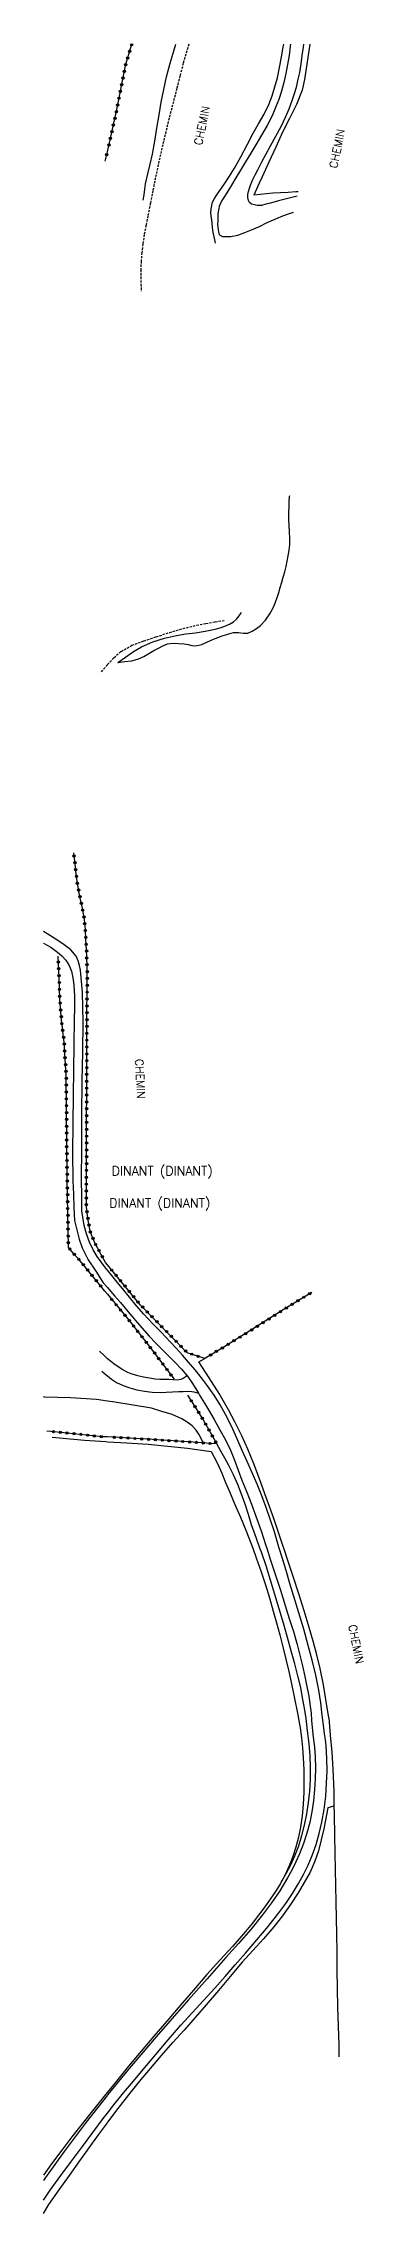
# Model space of a CAD drawing. Header units: millimetres. Extents: x 192000 to 193000, y 106000 to 107000.
# Drawn here: x 192000 to 192070, y 106525.5 to 107000.2 of the extents above; entities that cross this region are included whole.
import ezdxf
from ezdxf.enums import TextEntityAlignment as Align

# ---------------------------------------------------------------- set-up
doc = ezdxf.new("R2010")
doc.units = ezdxf.units.MM
doc.linetypes.add('DASHED', pattern=[0.75, 0.5, -0.25])
doc.layers.get('0').update_dxf_attribs({"linetype": 'CONTINUOUS'})
for name, color, linetype in [('W0017', 7, 'CONTINUOUS'), ('W0070', 7, 'DASHED'), ('W0071', 7, 'CONTINUOUS'), ('W0200', 2, 'CONTINUOUS'), ('W0201', 7, 'CONTINUOUS'), ('W0211', 2, 'CONTINUOUS'), ('W0214', 2, 'CONTINUOUS'), ('W0323', 7, 'CONTINUOUS'), ('W0330', 7, 'CONTINUOUS'), ('W0980', 7, 'CONTINUOUS'), ('W0989', 7, 'CONTINUOUS')]:
    doc.layers.add(name, color=color, linetype=linetype)
doc.styles.get("Standard").update_dxf_attribs({"font": 'romans.shx', "width": 0.85})

# ---------------------------------------------------------------- blocks, each defined once
blk = doc.blocks.new('t323o')
at = {"color": 0, "linetype": 'Continuous'}
for radius in [0.25, 0.15]:
    blk.add_circle((0, 0), radius, dxfattribs=at)

msp = doc.modelspace()

# ---------------------------------------------------------------- linework, layer by layer
at = {"layer": 'W0017'}
for points in [[(192054.06, 107000), (192054, 106999.55), (192053.72, 106997.54), (192053.39, 106995.54), (192053.02, 106993.6), (192052.6, 106991.66), (192052.08, 106989.76), (192051.48, 106987.93), (192050.78, 106986.13), (192050.01, 106984.37), (192048.92, 106982.21), (192047.71, 106980.1), (192046.48, 106978.01), (192045.36, 106976.15), (192044.21, 106974.3), (192043.07, 106972.45), (192042.09, 106970.81), (192041.12, 106969.17), (192040.14, 106967.52)], [(192055.51, 106966.75), (192054.95, 106966.65), (192053.18, 106966.21), (192051.42, 106965.71), (192049.64, 106965.27), (192048.68, 106965.01), (192047.71, 106964.76), (192046.76, 106964.72), (192046.15, 106964.84), (192045.54, 106965.03), (192045.09, 106965.35), (192044.84, 106965.85), (192044.74, 106966.47), (192044.73, 106967.1), (192044.82, 106967.8), (192045.04, 106968.49), (192045.29, 106969.17), (192045.76, 106970.3), (192046.32, 106971.4), (192046.89, 106972.49), (192047.8, 106974.26), (192048.74, 106976.01), (192049.67, 106977.77), (192050.83, 106979.88), (192052, 106982), (192053.05, 106984.16), (192053.78, 106985.9), (192054.43, 106987.66), (192055.01, 106989.46), (192055.4, 106990.91), (192055.75, 106992.38), (192056.06, 106993.85), (192056.36, 106995.68), (192056.61, 106997.53), (192056.88, 106999.37), (192056.99, 107000)], [(192040.14, 106967.52), (192039.59, 106966.66), (192039.04, 106965.79), (192038.6, 106964.87), (192038.47, 106964.49), (192038.36, 106964.1), (192038.27, 106963.71), (192038.15, 106962.9), (192038.12, 106962.08), (192038.12, 106961.26), (192038.11, 106960.63), (192038.12, 106960.01), (192038.19, 106959.4), (192038.27, 106959), (192038.36, 106958.61), (192038.52, 106958.28), (192039.17, 106957.94), (192040.09, 106957.92), (192041.01, 106957.97), (192042.54, 106958.24), (192044.04, 106958.8), (192045.52, 106959.41), (192047.25, 106960.15), (192048.95, 106960.98), (192050.66, 106961.76), (192052.01, 106962.3), (192053.37, 106962.82), (192054.67, 106963.29)], [(192014, 106712.48), (192013.26, 106713.15), (192012.24, 106714.09)], [(192012.75, 106709.74), (192013.82, 106708.88), (192014, 106708.74)], [(192031.46, 106708.72), (192031, 106708.42), (192030.55, 106708.12), (192030.08, 106707.9), (192029.22, 106707.77), (192028.31, 106707.83), (192027.4, 106707.9), (192026.42, 106707.92), (192025.43, 106707.96), (192024.45, 106708.03), (192023.17, 106708.19), (192021.9, 106708.43), (192020.65, 106708.74), (192019.92, 106708.95), (192019.18, 106709.19), (192018.47, 106709.47), (192017.39, 106710.01), (192016.36, 106710.66), (192015.37, 106711.35), (192014.29, 106712.22), (192014, 106712.48)], [(192014, 106708.74), (192014.89, 106708.02), (192016.02, 106707.27), (192017.43, 106706.6), (192018.92, 106706.08), (192020.44, 106705.66), (192022.11, 106705.35), (192023.81, 106705.17), (192025.51, 106705.09), (192026.86, 106705.12), (192028.21, 106705.2), (192029.57, 106705.27), (192030.53, 106705.33), (192031.49, 106705.38), (192032.44, 106705.32), (192032.93, 106705.22), (192033.41, 106705.09), (192033.89, 106704.97)]]:
    msp.add_lwpolyline(points, dxfattribs=at)
at = {"layer": 'W0070'}
for points in [[(192031.81, 107000), (192031.34, 106998.53), (192030.57, 106995.8), (192029.87, 106993.06), (192029.18, 106990.31), (192028.43, 106987.43), (192027.68, 106984.54), (192026.96, 106981.65), (192026.1, 106978.02), (192025.28, 106974.39), (192024.5, 106970.75), (192023.93, 106967.98), (192023.39, 106965.21), (192022.85, 106962.44), (192022.45, 106960.39), (192022.05, 106958.35), (192021.73, 106956.29), (192021.52, 106954.42), (192021.37, 106952.54), (192021.29, 106950.66), (192021.3, 106949.1), (192021.34, 106947.53), (192021.39, 106945.97)], [(192014, 106864.23), (192014.05, 106864.29), (192015.44, 106865.84), (192016.97, 106867.2), (192019.37, 106868.53), (192022.01, 106869.5), (192024.69, 106870.38), (192027.6, 106871.34), (192030.55, 106872.19), (192033.53, 106872.91), (192035.55, 106873.31), (192037.58, 106873.65), (192039.62, 106873.99)], [(192012.67, 106862.74), (192014, 106864.23)]]:
    msp.add_lwpolyline(points, dxfattribs=at)
at = {"layer": 'W0071'}
for points in [[(192013.82, 106732.06), (192012.79, 106733.44), (192011.76, 106734.82), (192010.85, 106736.26), (192010.05, 106737.99), (192009.4, 106739.79), (192008.89, 106741.63), (192008.44, 106744.84), (192008.4, 106748.14), (192008.35, 106751.43), (192008.4, 106758.65), (192008.44, 106765.87), (192008.48, 106773.08), (192008.6, 106779.6), (192008.72, 106786.11), (192008.54, 106792.62), (192008.42, 106794.23), (192008.28, 106795.85), (192008.14, 106797.46), (192007.86, 106798.5), (192007.57, 106799.53), (192007.17, 106800.49), (192006.02, 106801.88), (192004.51, 106803.03), (192002.95, 106804.1), (192000.99, 106805.35), (192000, 106805.9)], [(192000, 106803.4), (192000.01, 106803.4), (192001.61, 106802.49), (192003.08, 106801.4), (192004.01, 106800.57), (192004.88, 106799.65), (192005.59, 106798.65), (192006.12, 106797.27), (192006.41, 106795.77), (192006.62, 106794.26), (192006.81, 106791.75), (192006.77, 106789.2), (192006.73, 106786.66), (192006.64, 106781.15), (192006.56, 106775.65), (192006.5, 106770.15), (192006.42, 106763.9), (192006.37, 106757.64), (192006.45, 106751.39), (192006.55, 106748.48), (192006.68, 106745.58), (192006.8, 106742.67), (192007.3, 106740.66), (192007.8, 106738.65), (192008.45, 106736.7), (192009.79, 106734.08), (192011.44, 106731.59), (192013.08, 106729.1)], [(192013.08, 106729.1), (192014, 106728.04)], [(192014, 106731.84), (192013.82, 106732.06)], [(192051.59, 106671), (192051.36, 106671.79), (192050.52, 106674.58), (192049.63, 106677.35), (192048.71, 106679.93), (192047.75, 106682.5), (192046.74, 106685.04), (192045.68, 106687.52), (192044.58, 106689.97), (192043.46, 106692.42), (192042.31, 106695.07), (192041.14, 106697.72), (192039.85, 106700.3), (192038.63, 106702.42), (192037.31, 106704.5), (192035.92, 106706.51), (192034.58, 106708.29), (192033.17, 106710.01), (192031.73, 106711.71), (192030.43, 106713.22), (192029.1, 106714.71), (192027.75, 106716.19), (192025.81, 106718.2), (192023.84, 106720.18), (192021.93, 106722.22), (192020.35, 106724.07), (192018.81, 106725.95), (192017.27, 106727.84), (192016.12, 106729.25), (192014.97, 106730.65), (192014, 106731.84)], [(192014, 106728.04), (192014.33, 106727.66), (192015.58, 106726.22), (192016.83, 106724.78), (192018.91, 106722.3), (192020.99, 106719.82), (192023.13, 106717.4), (192024.54, 106715.94), (192025.98, 106714.5), (192027.4, 106713.05), (192028.82, 106711.61), (192030.23, 106710.16), (192031.46, 106708.72), (192031.54, 106708.63), (192032.46, 106707.3), (192033.32, 106705.91), (192033.89, 106704.97), (192034.16, 106704.51), (192035.25, 106702.74), (192036.32, 106700.95), (192037.36, 106699.14), (192038.6, 106696.94), (192039.8, 106694.71), (192040.91, 106692.44), (192041.8, 106690.3), (192042.61, 106688.11), (192043.42, 106685.93), (192044.46, 106683.29), (192045.49, 106680.65), (192046.49, 106678), (192047.6, 106674.83), (192048.66, 106671.63), (192048.86, 106671)], [(192048.86, 106671), (192049.7, 106668.43), (192050.77, 106665.13), (192051.82, 106661.82), (192052.86, 106658.51), (192053.77, 106655.66), (192054.67, 106652.82), (192055.51, 106649.95), (192056.11, 106647.63), (192056.66, 106645.29), (192057.17, 106642.95), (192057.61, 106640.79), (192058.03, 106638.63), (192058.36, 106636.46), (192058.53, 106634.91), (192058.66, 106633.36), (192058.8, 106631.8)], [(192061.3, 106631.71), (192060.99, 106634.47), (192060.67, 106637.22), (192060.27, 106639.96), (192059.6, 106643.24), (192058.79, 106646.5), (192057.93, 106649.74), (192056.93, 106653.33), (192055.86, 106656.9), (192054.78, 106660.47), (192053.93, 106663.32), (192053.06, 106666.16), (192052.19, 106669), (192051.59, 106671)], [(192058.8, 106631.8), (192059.03, 106629.66), (192059.27, 106627.52), (192059.42, 106625.37), (192059.48, 106622.99), (192059.44, 106620.61), (192059.31, 106618.23), (192059.07, 106615.8), (192058.72, 106613.38), (192058.24, 106611), (192057.61, 106608.69), (192056.85, 106606.42), (192055.98, 106604.19), (192055.18, 106602.39), (192054.32, 106600.62), (192053.39, 106598.89), (192051.71, 106596.11), (192049.87, 106593.42), (192047.94, 106590.81), (192045.36, 106587.63), (192042.64, 106584.57), (192039.91, 106581.5), (192035.84, 106576.85), (192031.75, 106572.22), (192027.68, 106567.57), (192024.69, 106564.14), (192021.71, 106560.71), (192018.77, 106557.25), (192016.42, 106554.4), (192014.09, 106551.52), (192014, 106551.4)], [(192014, 106547.46), (192015.38, 106549.26), (192017.51, 106551.88), (192019.67, 106554.46), (192021.85, 106557.03), (192024.56, 106560.27), (192027.3, 106563.49), (192030.07, 106566.68), (192032.54, 106569.39), (192035.03, 106572.08), (192037.5, 106574.79), (192039.74, 106577.33), (192041.96, 106579.89), (192044.17, 106582.46), (192046.66, 106585.35), (192049.14, 106588.25), (192051.48, 106591.24), (192052.99, 106593.34), (192054.45, 106595.47), (192055.79, 106597.67), (192056.89, 106599.66), (192057.9, 106601.7), (192058.79, 106603.79), (192059.63, 106606.18), (192060.32, 106608.62), (192060.89, 106611.09), (192061.4, 106613.9), (192061.74, 106616.75), (192061.95, 106619.6), (192062.04, 106622.32), (192062, 106625.04), (192061.82, 106627.76), (192061.67, 106629.08), (192061.48, 106630.4), (192061.3, 106631.71)], [(192014, 106551.4), (192011.8, 106548.62), (192009.36, 106545.45), (192006.95, 106542.27), (192004.57, 106539.06), (192002.49, 106536.22), (192000.43, 106533.37), (192000, 106532.75)], [(192000, 106528.39), (192001.48, 106530.57), (192003.8, 106533.79), (192006.17, 106536.96), (192008.55, 106540.13), (192010.81, 106543.2), (192013.07, 106546.25), (192014, 106547.46)]]:
    msp.add_lwpolyline(points, dxfattribs=at)
at = {"layer": 'W0200'}
msp.add_lwpolyline([(192055.75, 106967.73), (192055.22, 106967.68), (192053.55, 106967.58), (192051.87, 106967.51), (192050.2, 106967.41), (192048.8, 106967.29), (192047.41, 106967.14), (192046.02, 106967)], dxfattribs=at)
at = {"layer": 'W0201'}
msp.add_lwpolyline([(192058.26, 107000), (192057.8, 106997.07), (192057.44, 106994.68), (192057.09, 106992.29), (192056.57, 106989.95), (192055.36, 106986.81), (192053.83, 106983.77), (192052.3, 106980.73), (192050.8, 106977.48), (192049.3, 106974.22), (192047.81, 106970.96), (192047.21, 106969.64), (192046.62, 106968.32), (192046.02, 106967)], dxfattribs=at)
at = {"layer": 'W0211'}
for points in [[(192021.84, 106965.9), (192022.01, 106967.09), (192022.17, 106968.29), (192022.36, 106969.48), (192022.82, 106971.64), (192023.34, 106973.8), (192023.83, 106975.96), (192024.34, 106978.81), (192024.8, 106981.67), (192025.29, 106984.53), (192025.79, 106987.32), (192026.32, 106990.1), (192026.93, 106992.87), (192027.71, 106995.83), (192028.57, 106998.78), (192028.98, 107000)], [(192037.67, 106956.5), (192037.5, 106957.18), (192037.32, 106957.86), (192037.17, 106958.55), (192037.07, 106959.29), (192037, 106960.03), (192036.93, 106960.77), (192036.81, 106961.58), (192036.68, 106962.38), (192036.64, 106963.18), (192036.68, 106963.96), (192036.8, 106964.73), (192037.01, 106965.46), (192037.41, 106966.27), (192037.94, 106967.03), (192038.47, 106967.79), (192039.58, 106969.48), (192040.7, 106971.16), (192041.79, 106972.87), (192043.2, 106975.4), (192044.53, 106977.99), (192045.87, 106980.57), (192047.06, 106982.62), (192048.27, 106984.68), (192049.32, 106986.8), (192050.04, 106988.71), (192050.64, 106990.68), (192051.17, 106992.67), (192051.66, 106994.9), (192052.04, 106997.15), (192052.44, 106999.4), (192052.56, 107000)], [(192016.27, 106864.73), (192017.8, 106864.95), (192019.32, 106865.16), (192020.79, 106865.55), (192021.93, 106866.09), (192023.04, 106866.75), (192024.14, 106867.4), (192025.14, 106867.92), (192026.14, 106868.44), (192027.16, 106868.81), (192028.35, 106868.96), (192029.57, 106868.95), (192030.79, 106868.85), (192031.64, 106868.7), (192032.49, 106868.5), (192033.33, 106868.42), (192034.63, 106868.72), (192035.9, 106869.3), (192037.17, 106869.87), (192038.14, 106870.23), (192039.11, 106870.59), (192040.09, 106870.91), (192040.59, 106871.06), (192041.1, 106871.21), (192041.61, 106871.32), (192042.64, 106871.31), (192043.69, 106871.16), (192044.7, 106871.21), (192045.68, 106871.6), (192046.62, 106872.19), (192047.48, 106872.87), (192048.59, 106874.05), (192049.52, 106875.44), (192050.3, 106876.9), (192050.74, 106877.94), (192051.11, 106879.01), (192051.46, 106880.09), (192051.81, 106881.2), (192052.15, 106882.3), (192052.46, 106883.42), (192052.78, 106884.58), (192053.07, 106885.76), (192053.33, 106886.93), (192053.56, 106888.12), (192053.76, 106889.32), (192053.88, 106890.52), (192053.89, 106891.92), (192053.8, 106893.32), (192053.73, 106894.72), (192053.71, 106896.1), (192053.69, 106897.48), (192053.72, 106898.86), (192053.76, 106899.98), (192053.83, 106901.1), (192053.86, 106901.3)], [(192014, 106703.21), (192011.58, 106703.55), (192005.92, 106703.92), (192000.24, 106704.09), (192000, 106704.11)], [(192034.96, 106694.04), (192034.49, 106695.01), (192034.02, 106695.99), (192033.44, 106696.87), (192032.5, 106697.8), (192031.41, 106698.6), (192030.26, 106699.3), (192028.15, 106700.26), (192025.9, 106700.95), (192023.64, 106701.64), (192019.62, 106702.31), (192015.61, 106702.98), (192014, 106703.21)], [(192047.36, 106671), (192046.58, 106673.16), (192045.52, 106676.17), (192044.82, 106678.4), (192044.13, 106680.65), (192043.36, 106682.85), (192042.5, 106684.98), (192041.55, 106687.08), (192040.53, 106689.15), (192039.69, 106690.72), (192038.81, 106692.27), (192037.93, 106693.82)], [(192057.44, 106633.78), (192057.07, 106636.04), (192056.7, 106638.3), (192056.27, 106640.55), (192055.66, 106643.14), (192054.96, 106645.72), (192054.26, 106648.29), (192053.38, 106651.46), (192052.49, 106654.63), (192051.57, 106657.79), (192050.65, 106660.92), (192049.7, 106664.04), (192048.71, 106667.15), (192047.67, 106670.16), (192047.36, 106671)], [(192052.03, 106598), (192053.06, 106599.89), (192054.1, 106601.78), (192055.02, 106603.72), (192055.84, 106605.91), (192056.53, 106608.16), (192057.11, 106610.44), (192057.62, 106612.9), (192057.99, 106615.38), (192058.25, 106617.87), (192058.39, 106620.44), (192058.4, 106623.03), (192058.31, 106625.6), (192058.09, 106628.33), (192057.77, 106631.06), (192057.44, 106633.78)], [(192014, 106545.36), (192014.11, 106545.51), (192016.38, 106548.5), (192018.68, 106551.46), (192021.04, 106554.38), (192023.43, 106557.23), (192025.86, 106560.05), (192028.3, 106562.87)], [(192000, 106525.48), (192001.22, 106527.44), (192003.42, 106530.67), (192005.69, 106533.84), (192007.98, 106537), (192010, 106539.85), (192012.04, 106542.69), (192014, 106545.36)]]:
    msp.add_lwpolyline(points, dxfattribs=at)
at = {"layer": 'W0214'}
msp.add_lwpolyline([(192016.27, 106864.73), (192017.98, 106865.94), (192019.68, 106867.15), (192021.46, 106868.21), (192023.91, 106869.26), (192026.47, 106870.06), (192029.08, 106870.7), (192031.16, 106871.04), (192033.27, 106871.28), (192035.36, 106871.6), (192036.48, 106871.82), (192037.59, 106872.06), (192038.68, 106872.37), (192039.7, 106872.71), (192040.69, 106873.12), (192041.58, 106873.66), (192042.22, 106874.27), (192042.79, 106874.98), (192043.35, 106875.69)], dxfattribs=at)
at = {"layer": 'W0323'}
for points in [[(192014, 106976.48), (192016.01, 106985.38), (192018.01, 106995.61), (192019.34, 107000)], [(192013.53, 106974.4), (192014, 106976.48)], [(192013.58, 106733.5), (192012.41, 106735.66), (192011.24, 106737.82), (192010.33, 106740.06), (192009.91, 106741.91), (192009.65, 106743.8), (192009.39, 106745.7), (192009.42, 106754.56), (192009.46, 106763.43), (192009.49, 106772.29), (192009.5, 106777.95), (192009.5, 106783.61), (192009.52, 106789.27), (192009.56, 106791.74), (192009.6, 106794.21), (192009.59, 106796.67), (192009.55, 106798.44), (192009.49, 106800.21), (192009.41, 106801.98), (192009.31, 106804.17), (192009.17, 106806.35), (192008.96, 106808.53), (192008.53, 106811.03), (192007.99, 106813.52), (192007.51, 106816.02), (192007.18, 106818.38), (192006.92, 106820.76), (192006.64, 106823.13)], [(192013.46, 106727.23), (192012.01, 106729.04), (192010.55, 106730.84), (192009.07, 106732.63), (192007.87, 106734.04), (192006.67, 106735.43), (192005.46, 106736.82), (192005.35, 106744.31), (192005.23, 106751.81), (192005.09, 106759.31), (192005.06, 106766.82), (192005, 106774.32), (192004.53, 106781.8), (192004.34, 106783.36), (192004.14, 106784.92), (192003.95, 106786.48), (192003.6, 106791.15), (192003.42, 106795.84), (192003.24, 106800.53)], [(192014, 106733), (192013.58, 106733.5)], [(192035.27, 106712.52), (192031.46, 106713.79), (192021.19, 106724.28), (192014, 106733)], [(192013.46, 106727.23), (192014, 106726.58)], [(192014, 106726.58), (192018.73, 106720.84), (192023.15, 106715.23), (192028.61, 106708.01)], [(192058.68, 106726.98), (192053, 106723.52), (192045.17, 106718.54), (192039.06, 106714.8), (192035.27, 106712.52)], [(192031.53, 106704.52), (192034.97, 106699.1), (192037.93, 106693.82)], [(192012.99, 106695.41), (192007.31, 106695.99), (192001.62, 106696.56), (192000.72, 106696.66)], [(192014, 106695.35), (192012.99, 106695.41)], [(192037.93, 106693.82), (192035.65, 106693.99), (192031.8, 106694.27), (192022.72, 106694.87), (192014, 106695.35)]]:
    msp.add_lwpolyline(points, dxfattribs=at)
at = {"layer": 'W0330'}
for points in [[(192052.6, 106671), (192052.53, 106671.21), (192051.41, 106674.49), (192050.44, 106677.31), (192049.46, 106680.14), (192048.46, 106682.95), (192047.26, 106686.23), (192046.03, 106689.5), (192044.7, 106692.72), (192043.38, 106695.63), (192041.97, 106698.5), (192040.49, 106701.32), (192038.42, 106704.85), (192036.22, 106708.31), (192034.02, 106711.77), (192035.27, 106712.52)], [(192001.92, 106695.31), (192003.51, 106695.15), (192008.98, 106694.68), (192013.63, 106694.35), (192014, 106694.32)], [(192014, 106694.32), (192018.28, 106694.06), (192022.93, 106693.78)], [(192022.93, 106693.78), (192031.48, 106692.9)], [(192031.48, 106692.9), (192036.67, 106692.15)], [(192036.67, 106692.15), (192037.32, 106690.97), (192038.12, 106689.44), (192039.02, 106687.45), (192039.85, 106685.43), (192040.69, 106683.4), (192041.9, 106680.6), (192043.11, 106677.81), (192044.27, 106674.99), (192045.44, 106671.98), (192045.8, 106671)], [(192045.8, 106671), (192046.55, 106668.94), (192047.61, 106665.89), (192048.54, 106663.03), (192049.43, 106660.15), (192050.28, 106657.26), (192051.01, 106654.67), (192051.7, 106652.08), (192052.38, 106649.47), (192053.04, 106646.77), (192053.67, 106644.06), (192054.28, 106641.34), (192054.94, 106638.14), (192055.56, 106634.93), (192056.17, 106631.73)], [(192062.46, 106633.9), (192061.85, 106637.51), (192061.25, 106641.12), (192060.53, 106644.71), (192059.8, 106647.73), (192058.99, 106650.72), (192058.14, 106653.7), (192057.04, 106657.36), (192055.88, 106661.01), (192054.7, 106664.65), (192053.62, 106667.93), (192052.6, 106671)], [(192062.46, 106633.9), (192062.75, 106630.15), (192063.05, 106626.4), (192063.29, 106622.66), (192063.49, 106617.79), (192063.55, 106614.58), (192063.59, 106612.91), (192063.67, 106608.03), (192063.73, 106604.4), (192063.79, 106600.78), (192063.85, 106597.15), (192063.93, 106593.64), (192064.03, 106590.13), (192064.11, 106586.62), (192064.15, 106582.66), (192064.18, 106578.7), (192064.23, 106574.74), (192064.33, 106570.6), (192064.47, 106566.45), (192064.58, 106562.3), (192064.62, 106559.78)], [(192056.17, 106631.73), (192056.42, 106629.53), (192056.66, 106627.34), (192056.84, 106625.14), (192056.96, 106622.62), (192056.99, 106620.09), (192056.94, 106617.56), (192056.82, 106615.02), (192056.61, 106612.49), (192056.25, 106609.98), (192055.8, 106607.81), (192055.24, 106605.66), (192054.56, 106603.56), (192053.77, 106601.55), (192052.87, 106599.58), (192052.03, 106598), (192051.86, 106597.67), (192050.79, 106595.93), (192049.63, 106594.24), (192048.44, 106592.58), (192047.07, 106590.75), (192045.65, 106588.96), (192044.21, 106587.18), (192041.44, 106583.99), (192038.57, 106580.88), (192035.72, 106577.75), (192032.79, 106574.38), (192029.88, 106570.99), (192026.98, 106567.59), (192024.17, 106564.31), (192021.38, 106561.01), (192018.61, 106557.7), (192015.97, 106554.48), (192014, 106552.04)], [(192062.22, 106614.26), (192061.93, 106612.71), (192061.64, 106611.16), (192061.32, 106609.62), (192060.78, 106607.23), (192060.17, 106604.85), (192059.39, 106602.54), (192058.31, 106600.18), (192057.05, 106597.88), (192055.7, 106595.64), (192054.04, 106593.1), (192052.27, 106590.63), (192050.41, 106588.23), (192048.17, 106585.58), (192045.83, 106583.02), (192043.5, 106580.44), (192040.87, 106577.35), (192038.26, 106574.24), (192035.63, 106571.15), (192033.2, 106568.38), (192030.75, 106565.62), (192028.3, 106562.87)], [(192063.55, 106614.58), (192062.22, 106614.26)], [(192014, 106552.04), (192013.36, 106551.24), (192010.76, 106547.99), (192008.5, 106545.12), (192006.25, 106542.25), (192004.04, 106539.35), (192001.79, 106536.33), (192000, 106533.86)]]:
    msp.add_lwpolyline(points, dxfattribs=at)

# ---------------------------------------------------------------- block references
at = {"layer": 'W0323'}
for p, rotation in [((192018.86, 106998.43), 73.2255280318944), ((192019.3, 106999.87), 73.2255280318944), ((192017.71, 106994.09), 78.90458478527707), ((192018, 106995.56), 78.90458478527707), ((192018.43, 106997), 73.2255280318944), ((192016.85, 106989.67), 78.90458478527707), ((192017.14, 106991.14), 78.90458478527707), ((192017.42, 106992.62), 78.90458478527707), ((192015.65, 106983.79), 77.30705852928396), ((192015.98, 106985.26), 77.30705852928396), ((192016.27, 106986.73), 78.90458478527707), ((192016.56, 106988.2), 78.90458478527707), ((192014.66, 106979.4), 77.30705852928396), ((192014.99, 106980.87), 77.30705852928396), ((192015.32, 106982.33), 77.30705852928396), ((192013.86, 106975.87), 77.30449073297432), ((192014.33, 106977.94), 77.30705852928396), ((192006.72, 106822.44), 96.48848886630245), ((192006.89, 106820.95), 96.48848886630245), ((192007.06, 106819.46), 96.46466123522008), ((192007.24, 106817.97), 97.80083939816024), ((192007.44, 106816.48), 97.80083939816024), ((192007.7, 106815), 100.8812717015454), ((192007.99, 106813.53), 100.8812717015454), ((192008.31, 106812.06), 102.2896292382389), ((192008.61, 106810.59), 99.75172984897112), ((192008.86, 106809.12), 99.75172984897112), ((192009.05, 106807.63), 95.61672555706377), ((192009.19, 106806.14), 93.45399133543698), ((192009.28, 106804.64), 93.45399133543698), ((192003.29, 106799.25), 92.21104685915058), ((192009.35, 106803.14), 92.7213343777616), ((192009.43, 106801.64), 92.58933942126443), ((192009.49, 106800.14), 92.00728370693172), ((192009.54, 106798.64), 92.00728370693172), ((192003.34, 106797.76), 92.21104685915058), ((192003.4, 106796.26), 92.21104685915058), ((192003.46, 106794.76), 92.21151813075447), ((192009.58, 106797.15), 91.32695307520613), ((192009.59, 106795.65), 90.06973113732275), ((192009.6, 106794.15), 89.09393790348489), ((192003.52, 106793.26), 92.21151813075447), ((192003.58, 106791.76), 92.21151813075447), ((192003.67, 106790.26), 94.29555430885915), ((192009.53, 106789.65), 89.18685415839535), ((192009.55, 106791.15), 89.18685415839535), ((192009.57, 106792.65), 89.09393790348489), ((192003.78, 106788.77), 94.29555430885915), ((192003.89, 106787.27), 94.29555430885915), ((192004.03, 106785.78), 96.82686233759168), ((192004.22, 106784.29), 97.55855381798433), ((192009.51, 106785.15), 89.7671739090946), ((192009.51, 106786.65), 89.7671739090946), ((192009.52, 106788.15), 89.7671739090946), ((192004.41, 106782.8), 96.86737691824924), ((192004.56, 106781.31), 93.55963215346019), ((192004.66, 106779.81), 93.55963215346019), ((192009.5, 106783.65), 89.7671739090946), ((192009.5, 106782.15), 89.9797577186542), ((192009.5, 106780.65), 89.9797577186542), ((192004.75, 106778.32), 93.55963215346019), ((192004.84, 106776.82), 93.55963215346019), ((192004.93, 106775.32), 93.55963215346019), ((192009.5, 106779.15), 89.9797577186542), ((192009.5, 106777.65), 89.94938536690604), ((192009.5, 106776.15), 89.94938536690604), ((192005, 106773.82), 90.45035723065858), ((192005.01, 106772.32), 90.45035723065858), ((192005.02, 106770.82), 90.45035723065858), ((192009.48, 106770.15), 89.80612826243168), ((192009.49, 106774.65), 89.94938536690604), ((192009.49, 106773.15), 89.94938536690604), ((192009.49, 106771.65), 89.80612826243168), ((192005.04, 106769.32), 90.45035723065858), ((192005.05, 106767.82), 90.45035723065858), ((192005.06, 106766.32), 90.29006408484744), ((192009.47, 106767.15), 89.80612826243168), ((192009.47, 106765.65), 89.80612826243168), ((192009.48, 106768.65), 89.80612826243168), ((192005.07, 106764.82), 90.29006408484744), ((192005.07, 106763.32), 90.29006408484744), ((192005.08, 106761.83), 90.29006408484744), ((192009.45, 106761.15), 89.76089199912187), ((192009.46, 106764.15), 89.80612826243168), ((192009.46, 106762.65), 89.76089199912187), ((192005.09, 106760.33), 90.29006408484744), ((192005.1, 106758.83), 91.04676559733572), ((192005.13, 106757.33), 91.04676559733572), ((192009.43, 106756.65), 89.76089199912187), ((192009.44, 106758.15), 89.76089199912187), ((192009.45, 106759.65), 89.76089199912187), ((192005.16, 106755.83), 91.04676559733572), ((192005.19, 106754.33), 91.04676559733572), ((192005.21, 106752.83), 91.04676559733572), ((192005.24, 106751.33), 90.88622221455017), ((192009.41, 106752.15), 89.7544296988914), ((192009.42, 106753.65), 89.7544296988914), ((192009.43, 106755.15), 89.76089199912187), ((192005.26, 106749.83), 90.88622221455017), ((192005.28, 106748.33), 90.88622221455017), ((192005.31, 106746.83), 90.88622221455017), ((192009.4, 106747.65), 89.7544296988914), ((192009.4, 106749.15), 89.7544296988914), ((192009.41, 106750.65), 89.7544296988914), ((192005.33, 106745.33), 90.88622221455017), ((192005.35, 106743.83), 90.88622221432786), ((192005.38, 106742.33), 90.88622221432786), ((192009.39, 106746.15), 89.7544296988914), ((192009.53, 106744.66), 97.84614749070654), ((192009.73, 106743.17), 97.84614749157055), ((192009.96, 106741.69), 102.7424742837966), ((192005.4, 106740.83), 90.88622221432786), ((192005.42, 106739.33), 90.88622221432786), ((192005.45, 106737.83), 90.88622221432786), ((192010.29, 106740.22), 102.7424742837966), ((192010.83, 106738.83), 112.2012431751333), ((192011.44, 106737.46), 118.4634332043834), ((192005.78, 106736.45), 130.9222287331078), ((192006.76, 106735.31), 130.9457540993776), ((192007.75, 106734.18), 130.9457540993776), ((192008.72, 106733.04), 130.4357394270514), ((192012.15, 106736.14), 118.4634332043834), ((192012.87, 106734.82), 118.4745511669113), ((192009.68, 106731.89), 129.5307202662755), ((192010.64, 106730.73), 128.9371369200344), ((192011.58, 106729.56), 128.9371369200344), ((192012.52, 106728.4), 128.9179476699914), ((192014.95, 106731.84), 129.5180366286495), ((192015.91, 106730.68), 129.5180366286495), ((192016.86, 106729.52), 129.5180366286495), ((192017.82, 106728.37), 129.5180366286495), ((192014.95, 106725.42), 309.484714132053), ((192015.91, 106724.26), 309.484714132053), ((192016.86, 106723.11), 309.484714132053), ((192018.77, 106727.21), 129.5180366286495), ((192019.73, 106726.05), 129.5180366286495), ((192020.68, 106724.9), 129.5180366286495), ((192021.68, 106723.78), 134.3956889455677), ((192022.73, 106722.71), 134.3956889455677), ((192051.85, 106722.79), 212.4427670676364), ((192053.12, 106723.59), 211.3221991619978), ((192054.4, 106724.37), 211.3221991619978), ((192055.68, 106725.15), 211.3221991619978), ((192056.96, 106725.93), 211.3221991619978), ((192058.24, 106726.71), 211.3221991619978), ((192017.82, 106721.95), 309.484714132053), ((192018.77, 106720.79), 308.2521228040682), ((192019.7, 106719.61), 308.2521228040682), ((192020.63, 106718.43), 308.2521228040682), ((192023.78, 106721.64), 134.3956889455677), ((192024.83, 106720.56), 134.3956889455677), ((192025.88, 106719.49), 134.3956889455677), ((192026.93, 106718.42), 134.3956889455677), ((192044.24, 106717.98), 211.501626198449), ((192045.52, 106718.77), 212.4427670676364), ((192046.79, 106719.57), 212.4427670676364), ((192048.05, 106720.38), 212.4427670676364), ((192049.32, 106721.18), 212.4427670676364), ((192050.58, 106721.99), 212.4427670676364), ((192021.55, 106717.26), 308.2521228040682), ((192022.48, 106716.08), 308.2521228040682), ((192023.4, 106714.89), 307.0929605840773), ((192024.31, 106713.7), 307.0929605840773), ((192027.98, 106717.35), 134.3956889455677), ((192029.03, 106716.28), 134.3956889455677), ((192030.08, 106715.2), 134.3956889455677), ((192031.12, 106714.13), 134.3956889455677), ((192032.43, 106713.47), 161.6462961227717), ((192036.56, 106713.3), 211.0481848727038), ((192037.84, 106714.07), 211.0481848727038), ((192039.13, 106714.84), 211.501626198449), ((192040.41, 106715.63), 211.501626198449), ((192041.69, 106716.41), 211.501626198449), ((192042.97, 106717.19), 211.501626198449), ((192025.21, 106712.5), 307.0929605840773), ((192026.12, 106711.31), 307.0929605840773), ((192027.02, 106710.11), 307.0929605840773), ((192027.93, 106708.91), 307.0929605840773), ((192033.85, 106712.99), 161.6462961227717), ((192032.34, 106703.26), 302.4082419515843), ((192033.14, 106701.99), 302.4082419515843), ((192033.94, 106700.72), 302.4082419515843), ((192034.75, 106699.46), 302.4082419515843), ((192002.21, 106696.5), 174.1976666834576), ((192003.7, 106696.35), 174.1976666834576), ((192005.19, 106696.2), 174.1976666834576), ((192006.69, 106696.05), 174.1976666834576), ((192008.18, 106695.9), 174.1976666833125), ((192009.67, 106695.75), 174.1976666833125), ((192011.16, 106695.59), 174.1976666833125), ((192012.66, 106695.44), 174.1976666833125), ((192015.5, 106695.27), 176.8107104482143), ((192017, 106695.19), 176.8107104482143), ((192018.49, 106695.1), 176.8107104482143), ((192019.99, 106695.02), 176.8107104482143), ((192021.49, 106694.93), 176.8107104482143), ((192022.99, 106694.85), 176.239105911565), ((192024.48, 106694.75), 176.239105911565), ((192025.98, 106694.65), 176.239105911565), ((192027.48, 106694.55), 176.239105911565), ((192028.97, 106694.46), 176.239105911565), ((192030.47, 106694.36), 176.239105911565), ((192031.97, 106694.26), 175.8540885976047), ((192033.46, 106694.15), 175.8540885976047), ((192035.5, 106698.16), 299.2478344595934), ((192036.23, 106696.85), 299.2478344595934), ((192036.97, 106695.54), 299.2478344595934), ((192037.7, 106694.24), 299.2478344595934), ((192034.96, 106694.04), 175.8540885976047), ((192036.45, 106693.93), 175.8535615965739)]:
    msp.add_blockref('t323o', p, dxfattribs=dict(at, rotation=rotation))

# ---------------------------------------------------------------- texts
at = {"layer": 'W0980'}
for p in [(192025.99, 106753.43), (192025.45, 106746.41)]:
    msp.add_text('DINANT (DINANT)', height=2, dxfattribs=at).set_placement(p, align=Align.MIDDLE)
at = {"layer": 'W0989'}
for rotation, p in [(78.4965, (192034.66, 106977.76)), (78.4965, (192064.21, 106972.72)), (273.2033, (192020.06, 106778)), (280.9107, (192066.72, 106654.13))]:
    msp.add_text('CHEMIN', height=1.75, rotation=rotation, dxfattribs=at).set_placement(p)

doc.saveas('drawing.dxf')
